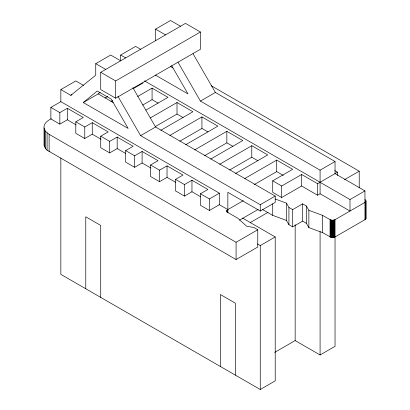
<?xml version="1.0" encoding="UTF-8"?>
<svg xmlns="http://www.w3.org/2000/svg" width="410" height="410" viewBox="0 0 410 410"><rect width="100%" height="100%" fill="white"/><g stroke="black" fill="none" stroke-linecap="round" stroke-linejoin="round"><path stroke-width="0.61" d="M275.105 198.968L286.431 203.129L286.431 220.401L288.927 224.716L292.663 226.873L302.636 221.118L306.372 223.276L308.868 227.596L322.578 232.629L331.08 237.359L333.443 237.477L335.042 236.949L364.951 219.678L365.664 219.089L365.971 218.069M364.951 199.532C366.263 200.044 366.263 201.894 364.951 202.407L335.042 219.678L332.848 220.267L330.542 219.914L322.578 215.363L308.868 210.325L306.372 206.004L302.636 203.847L292.663 209.602L288.927 207.445L286.431 203.129M243.366 200.649L227.852 209.602C226.51 210.115 226.515 211.97 227.852 212.482L237.826 218.238L246.548 226.156L254.026 227.596L257.767 229.754L257.767 247.025L236.078 259.545L47.088 150.198L45.556 148.645L44.029 145.278L44.029 126.275C44.695 122.534 48.17 120.381 51.26 118.715M83.276 102.531L97.237 91.02L111.197 99.076L128.145 128.438L83.276 102.531L98.236 93.895L100.158 92.311M60.844 101.726L60.844 89.58L70.812 95.335L95.74 75.189L95.74 63.673L110.695 55.037L120.668 60.798L120.668 55.042L135.623 46.407L140.609 49.282M155.564 40.646L155.564 29.136L170.524 20.5L180.492 26.255M60.844 89.58L75.799 80.944L83.553 85.423M100.727 72.309L185.479 23.38L200.434 32.011L200.434 49.282L115.681 98.215L100.727 89.58L100.727 72.309L115.681 80.944L200.434 32.011M70.812 95.335L71.924 94.695M76.127 124.881L67.327 119.802L59.845 124.117L50.871 118.936L50.871 107.425L60.844 101.67L219.376 193.197L219.376 204.708L209.407 210.468L200.434 205.287L200.434 193.771L207.911 189.456L191.962 180.246L184.479 184.561L175.506 179.38L175.506 190.896L184.479 196.077L191.962 191.757L200.762 196.841M50.871 107.425L59.845 112.606L67.327 108.286L83.276 117.496L75.799 121.816L75.799 133.327L84.773 138.508L92.25 134.193L101.055 139.272M104.991 98.057L107.758 96.458M110.972 101.511L112.632 100.547M133.132 88.714L143.1 82.958M75.799 121.816L84.773 126.997L92.25 122.677L108.204 131.892L100.727 136.207L100.727 147.723L109.701 152.899L117.178 148.584L125.429 153.345M137.673 96.458L152.074 88.14L168.028 97.349L145.868 110.141M142.66 105.093L152.074 99.656L158.127 103.146M100.727 136.207L109.701 141.388L117.178 137.068L133.132 146.278L125.65 150.598L125.65 162.109L134.629 167.295L142.106 162.975L150.906 168.059M150.414 117.885L177.002 102.531L192.956 111.74L160.828 130.293M155.4 126.516L177.002 114.047L183.055 117.537M117.921 96.335L140.609 135.633L155.564 126.997L275.218 196.077L275.218 202.407L260.258 211.042L227.852 192.336L227.852 212.8M178.063 62.346L200.434 101.091L215.388 92.46L335.042 161.535L335.042 173.625L364.951 190.896L364.951 219.678M125.65 150.598L134.629 155.779L142.106 151.464L158.06 160.674L150.578 164.989L150.578 176.505L159.551 181.686L167.034 177.366L175.834 182.45M169.801 135.474L201.93 116.922L217.879 126.136L185.756 144.684M179.77 141.23L201.93 128.438L207.978 131.933M150.578 164.989L159.551 170.171L167.034 165.855L182.988 175.065L175.506 179.38M194.729 149.865L226.853 131.313L242.807 140.527L210.678 159.075M204.698 155.621L226.853 142.829L232.906 146.324M219.652 164.256L251.781 145.709L267.735 154.918L235.606 173.466M229.626 170.012L251.781 157.22L257.834 160.715M200.434 193.771L209.407 198.952L219.376 193.197M244.79 178.524L276.709 160.1L292.663 169.309L272.722 180.82L272.722 192.336L281.696 197.517L301.637 186.002L317.586 195.211L320.082 193.771L320.082 170.171L335.042 161.535M254.144 184.638L276.709 171.611L283.31 175.424M281.696 197.517L281.696 186.002L301.637 174.491L317.586 183.7L337.527 172.185L337.527 175.383M140.609 135.633L260.258 204.713L275.218 196.077M239.486 220.16L258.228 209.387M250.29 222.558L268.012 212.324M44.029 128.007L45.556 131.374L49.128 134.337L236.078 242.274L257.767 229.754M344.579 179.631L359.221 171.18L359.221 187.811M257.49 243.986L260.258 245.585L275.218 236.949L275.218 380.864L260.258 389.5L60.844 274.367L60.844 157.999M144.489 80.883L349.996 199.532L364.951 190.896M274.659 352.4L295.159 340.572L320.082 354.963L335.042 346.327L335.042 219.678M262.262 209.372L272.722 215.363L286.431 220.401M155.564 29.136L165.537 34.891M211.099 85.664L359.221 171.18M170.247 66.394L173.015 67.993M334.78 170.601L337.527 172.185M120.668 55.042L125.655 57.918M155.287 75.03L187.97 93.895L171.662 65.646M200.434 101.091L320.082 170.171M95.74 63.673L105.713 69.428M320.082 193.776L349.996 211.042L349.996 199.532M272.722 180.82L281.696 186.002M98.236 93.895L113.191 102.531M219.027 204.508L227.852 209.602M242.535 218.079L275.218 236.949M193.018 53.71L215.388 92.46M132.876 87.699L155.564 126.997M365.971 200.797L365.971 218.412M365.869 201.484L365.869 218.755M365.664 201.817L365.664 219.089M365.361 202.125L365.361 219.396M334.55 219.914L334.55 237.185M334.017 220.093L334.017 237.359M333.443 220.206L333.443 237.477M332.848 220.267L332.848 237.539M332.249 220.267L332.249 237.539M331.654 220.206L331.654 237.477M331.08 220.093L331.08 237.359M330.542 219.914L330.542 237.185M330.055 219.678L330.055 236.949M322.578 215.363L322.578 232.629M320.082 231.512L320.082 354.963M317.586 183.7L317.586 195.211M308.868 210.325L308.868 227.596M306.372 206.004L306.372 223.276M302.636 203.847L302.636 221.118M301.637 174.491L301.637 186.002M295.159 224.67L295.159 340.572M292.663 209.602L292.663 226.873M288.927 207.445L288.927 224.716M276.709 160.1L276.709 171.611M272.722 203.847L272.722 215.363M260.258 204.713L260.258 211.042M260.258 245.585L260.258 389.5M251.781 145.709L251.781 157.22M236.078 242.274L236.078 259.545M235.33 375.109L235.33 303.149L220.375 294.513L220.375 366.473M227.437 209.889L227.437 212.447M227.125 210.197L227.125 212.119M226.853 131.313L226.853 142.829M226.909 210.525L226.909 211.806M209.407 198.952L209.407 210.468M201.93 116.922L201.93 128.438M191.962 180.246L191.962 191.757M184.479 184.561L184.479 196.077M177.002 102.531L177.002 114.047M167.034 165.855L167.034 177.366M159.551 170.171L159.551 181.686M152.074 88.14L152.074 99.656M142.106 151.464L142.106 162.975M134.629 155.779L134.629 167.295M117.178 137.068L117.178 148.584M115.681 80.944L115.681 98.215M109.701 141.388L109.701 152.899M100.727 297.393L100.727 225.438L85.772 216.803L85.772 288.758M92.25 122.677L92.25 134.193M84.773 126.997L84.773 138.508M67.327 108.286L67.327 119.802M59.845 112.606L59.845 124.117M49.128 134.337L49.128 151.608M47.088 132.927L47.088 150.198M45.556 131.374L45.556 148.645M44.536 129.724L44.536 146.995"/></g></svg>
